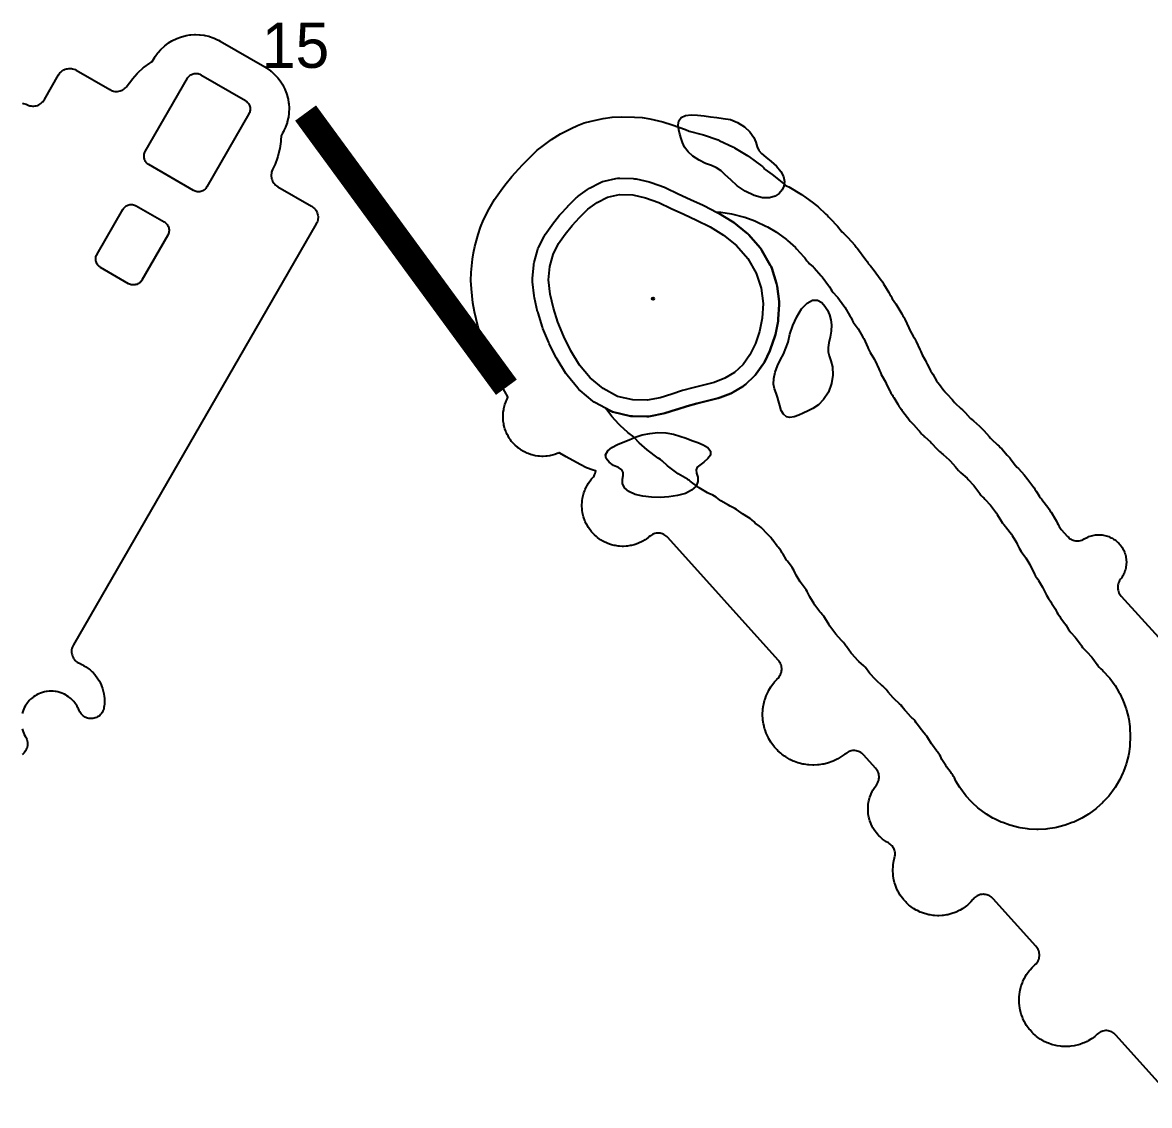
# Model space of a CAD drawing. Extents: x 425531 to 428300, y 1577248 to 1578701.
# Drawn here: x 426173.7 to 426521.9, y 1578067.8 to 1578402.3 of the extents above; entities that cross this region are included whole.
import ezdxf

# ---------------------------------------------------------------- set-up
doc = ezdxf.new("R2010")
doc.units = 21
for name, color, linetype, true_color in [('L-GOLF-ANNO', 7, 'Continuous', 0xffd23c), ('L-GOLF-BNKR', 7, 'Continuous', 0xe9dcb5), ('L-GOLF-CART', 7, 'Continuous', 0xcfcac0), ('L-GOLF-COLLAR', 7, 'Continuous', 0x5f9a33), ('L-GOLF-FWY', 7, 'Continuous', 0x6a9e35), ('L-GOLF-GRN', 7, 'Continuous', 0x74b23e), ('L-GOLF-PIN', 7, 'Continuous', 0xe0262b), ('L-GOLF-ROUGH', 7, 'Continuous', 0x4f7d2c), ('L-GOLF-TEE', 7, 'Continuous', 0x6fa63a)]:
    doc.layers.add(name, color=color, linetype=linetype, true_color=true_color)

msp = doc.modelspace()

# ---------------------------------------------------------------- linework, layer by layer
at = {"layer": 'L-GOLF-BNKR'}
for points, elevation in [([(426376.3, 1578370.6), (426376.5, 1578371.9), (426377.2, 1578373), (426378.5, 1578373.6), (426380.3, 1578373.8), (426382.2, 1578373.7), (426384.3, 1578373.5), (426386.2, 1578373.2), (426388.2, 1578373), (426390.2, 1578372.7), (426392.4, 1578372.3), (426394.6, 1578371.4), (426396.7, 1578370.1), (426398.4, 1578368.5), (426399.6, 1578366.8), (426400.3, 1578365.3), (426400.7, 1578363.9), (426401.2, 1578362.8), (426402, 1578361.8), (426403.3, 1578360.7), (426405, 1578359.4), (426406.6, 1578357.9), (426408, 1578356.3), (426408.8, 1578354.7), (426409.1, 1578353.2), (426408.9, 1578351.8), (426408.4, 1578350.6), (426407.5, 1578349.5), (426406.2, 1578348.7), (426404.5, 1578348.2), (426402.3, 1578348.2), (426399.7, 1578348.9), (426397, 1578350.2), (426394.5, 1578351.9), (426392.5, 1578353.7), (426390.8, 1578355.3), (426389.5, 1578356.5), (426388.1, 1578357.4), (426386.6, 1578358.1), (426384.7, 1578358.8), (426382.7, 1578359.8), (426380.8, 1578361), (426379.3, 1578362.4), (426378.2, 1578363.8), (426377.6, 1578365.2), (426377.2, 1578366.5), (426376.8, 1578367.8), (426376.5, 1578369.2), (426376.3, 1578370.6)], 71.97), ([(426422.4, 1578313.4), (426423, 1578312), (426423.4, 1578310.5), (426423.6, 1578308.9), (426423.5, 1578307), (426423.2, 1578305.1), (426422.8, 1578303.4), (426422.6, 1578301.9), (426422.6, 1578300.6), (426422.9, 1578299.3), (426423.4, 1578297.8), (426423.9, 1578295.9), (426424, 1578293.4), (426423.6, 1578290.8), (426422.7, 1578288.1), (426421.2, 1578285.9), (426419.6, 1578284.2), (426417.9, 1578283.1), (426416.4, 1578282.3), (426414.9, 1578281.6), (426413.5, 1578281), (426412.1, 1578280.5), (426410.8, 1578280.3), (426409.7, 1578280.5), (426408.8, 1578281.3), (426408.1, 1578282.5), (426407.7, 1578284), (426407.3, 1578285.4), (426406.9, 1578286.6), (426406.5, 1578287.8), (426406, 1578289.1), (426405.7, 1578290.6), (426405.8, 1578292.3), (426406.2, 1578294.3), (426407, 1578296.3), (426407.9, 1578298.2), (426408.8, 1578299.9), (426409.5, 1578301.7), (426410.2, 1578303.6), (426410.8, 1578306), (426411.7, 1578308.7), (426412.9, 1578311.4), (426414.4, 1578313.9), (426416.1, 1578315.6), (426417.8, 1578316.5), (426419.3, 1578316.5), (426420.6, 1578315.8), (426421.6, 1578314.7), (426422.4, 1578313.4)], 71.28), ([(426384.2, 1578266.5), (426383, 1578265.6), (426382.1, 1578264.9), (426381.8, 1578264.1), (426381.9, 1578263.1), (426382.3, 1578261.9), (426382.3, 1578260.5), (426381.8, 1578259.1), (426380.4, 1578257.8), (426378.5, 1578256.8), (426376, 1578256.2), (426373.4, 1578255.8), (426370.7, 1578255.6), (426368, 1578255.7), (426365.3, 1578256), (426363, 1578256.5), (426361, 1578257.4), (426359.7, 1578258.6), (426359.1, 1578259.9), (426359, 1578261.2), (426359.3, 1578262.4), (426359.3, 1578263.3), (426358.8, 1578264.1), (426357.8, 1578264.8), (426356.3, 1578265.5), (426354.9, 1578266.5), (426354, 1578267.6), (426353.8, 1578268.8), (426354.5, 1578270), (426355.8, 1578271), (426357.5, 1578271.9), (426359.3, 1578272.7), (426361.1, 1578273.4), (426363, 1578274.2), (426365.1, 1578274.9), (426367.5, 1578275.4), (426370, 1578275.7), (426372.4, 1578275.6), (426374.8, 1578275.1), (426376.8, 1578274.5), (426378.7, 1578273.9), (426380.5, 1578273.2), (426382.3, 1578272.6), (426384, 1578271.8), (426385.4, 1578271), (426386.2, 1578269.9), (426386.2, 1578268.7), (426385.4, 1578267.6), (426384.2, 1578266.5)], 69.49)]:
    msp.add_lwpolyline(points, close=True, dxfattribs=dict(at, elevation=elevation))
at = {"layer": 'L-GOLF-CART', "const_width": 8}
msp.add_lwpolyline([(426323.17, 1578289.63), (426320.47, 1578293.31), (426317.78, 1578296.99), (426315.08, 1578300.68), (426312.38, 1578304.36), (426309.68, 1578308.04), (426306.98, 1578311.73), (426304.29, 1578315.41), (426301.59, 1578319.1), (426298.89, 1578322.78), (426296.19, 1578326.46), (426293.49, 1578330.15), (426290.8, 1578333.83), (426288.1, 1578337.51), (426285.4, 1578341.2), (426282.7, 1578344.88), (426280, 1578348.57), (426277.31, 1578352.25), (426274.61, 1578355.93), (426271.91, 1578359.62), (426269.21, 1578363.3), (426266.51, 1578366.98), (426263.81, 1578370.67), (426261.12, 1578374.35)], dxfattribs=at)
at = {"layer": 'L-GOLF-COLLAR', "elevation": 74.98}
msp.add_lwpolyline([(426342.12, 1578345.49), (426342.26, 1578345.64), (426344.76, 1578348.14), (426345.06, 1578348.4), (426345.37, 1578348.65), (426348.27, 1578350.75), (426348.85, 1578351.12), (426352.05, 1578352.82), (426352.47, 1578353.01), (426352.9, 1578353.17), (426353.34, 1578353.29), (426357.04, 1578354.09), (426357.63, 1578354.18), (426358.22, 1578354.2), (426362.32, 1578354.1), (426362.81, 1578354.06), (426363.3, 1578353.98), (426367.3, 1578353.08), (426367.92, 1578352.9), (426372.02, 1578351.4), (426372.44, 1578351.22), (426376.22, 1578349.43), (426380.1, 1578347.64), (426384, 1578345.84), (426384.14, 1578345.77), (426388.34, 1578343.67), (426388.73, 1578343.45), (426392.93, 1578340.85), (426393.42, 1578340.5), (426397.42, 1578337.3), (426397.76, 1578337.01), (426398.06, 1578336.69), (426401.56, 1578332.69), (426401.87, 1578332.31), (426402.13, 1578331.9), (426404.73, 1578327.4), (426404.97, 1578326.92), (426405.16, 1578326.42), (426406.66, 1578321.72), (426406.78, 1578321.28), (426406.86, 1578320.83), (426407.46, 1578316.13), (426407.5, 1578315.65), (426407.49, 1578315.17), (426407.19, 1578310.67), (426407.11, 1578310.04), (426406.31, 1578305.94), (426406.13, 1578305.28), (426404.83, 1578301.48), (426404.6, 1578300.92), (426402.9, 1578297.42), (426402.69, 1578297.03), (426402.45, 1578296.67), (426400.35, 1578293.77), (426400.07, 1578293.42), (426399.77, 1578293.1), (426397.17, 1578290.6), (426396.74, 1578290.23), (426396.27, 1578289.91), (426393.27, 1578288.11), (426392.91, 1578287.91), (426392.53, 1578287.75), (426389.23, 1578286.45), (426388.58, 1578286.24), (426385.28, 1578285.44), (426382.07, 1578284.66), (426379.07, 1578283.82), (426375.88, 1578282.76), (426375.76, 1578282.72), (426372.16, 1578281.62), (426371.68, 1578281.5), (426367.68, 1578280.7), (426367.14, 1578280.62), (426366.59, 1578280.6), (426362.09, 1578280.7), (426361.57, 1578280.74), (426361.06, 1578280.83), (426356.36, 1578281.93), (426355.93, 1578282.05), (426355.51, 1578282.21), (426355.11, 1578282.41), (426350.71, 1578284.81), (426350.3, 1578285.06), (426349.92, 1578285.34), (426345.92, 1578288.64), (426345.56, 1578288.96), (426345.24, 1578289.32), (426341.94, 1578293.32), (426341.54, 1578293.88), (426338.84, 1578298.28), (426338.63, 1578298.66), (426336.43, 1578303.06), (426336.27, 1578303.41), (426334.47, 1578307.81), (426334.34, 1578308.18), (426332.94, 1578312.58), (426332.83, 1578312.97), (426331.83, 1578317.27), (426331.73, 1578317.84), (426331.23, 1578322.24), (426331.2, 1578322.76), (426331.22, 1578323.29), (426331.62, 1578327.39), (426331.68, 1578327.8), (426331.77, 1578328.2), (426332.77, 1578331.9), (426332.93, 1578332.38), (426333.13, 1578332.84), (426334.83, 1578336.24), (426335.18, 1578336.84), (426337.18, 1578339.74), (426337.42, 1578340.06), (426339.62, 1578342.76), (426339.82, 1578342.99), (426342.12, 1578345.49)], close=True, dxfattribs=at)
at = {"layer": 'L-GOLF-FWY', "elevation": 74.11}
msp.add_lwpolyline([(426376.27, 1578262.92), (426375.86, 1578263.19), (426373.33, 1578265.07), (426372.95, 1578265.39), (426371.27, 1578266.91), (426370.79, 1578267.3), (426370.29, 1578267.64), (426370.07, 1578267.76), (426369.67, 1578268.04), (426367.05, 1578269.98), (426366.67, 1578270.29), (426364.25, 1578272.48), (426363.91, 1578272.82), (426363.11, 1578273.7), (426362.68, 1578274.13), (426362.21, 1578274.52), (426361.12, 1578275.33), (426360.74, 1578275.64), (426358.3, 1578277.85), (426357.95, 1578278.2), (426355.74, 1578280.64), (426355.43, 1578281.02), (426353.91, 1578283.06), (426355.11, 1578282.41), (426355.51, 1578282.21), (426355.93, 1578282.05), (426356.36, 1578281.93), (426361.06, 1578280.83), (426361.57, 1578280.74), (426362.09, 1578280.7), (426366.59, 1578280.6), (426367.14, 1578280.62), (426367.68, 1578280.7), (426371.68, 1578281.5), (426372.16, 1578281.62), (426375.76, 1578282.72), (426375.88, 1578282.76), (426379.07, 1578283.82), (426382.07, 1578284.66), (426385.28, 1578285.44), (426388.58, 1578286.24), (426389.23, 1578286.45), (426392.53, 1578287.75), (426392.91, 1578287.91), (426393.27, 1578288.11), (426396.27, 1578289.91), (426396.74, 1578290.23), (426397.17, 1578290.6), (426399.77, 1578293.1), (426400.07, 1578293.42), (426400.35, 1578293.77), (426402.45, 1578296.67), (426402.69, 1578297.03), (426402.9, 1578297.42), (426404.6, 1578300.92), (426404.83, 1578301.48), (426406.13, 1578305.28), (426406.31, 1578305.94), (426407.11, 1578310.04), (426407.19, 1578310.67), (426407.49, 1578315.17), (426407.5, 1578315.65), (426407.46, 1578316.13), (426406.86, 1578320.83), (426406.78, 1578321.28), (426406.66, 1578321.72), (426405.16, 1578326.42), (426404.97, 1578326.92), (426404.73, 1578327.4), (426402.13, 1578331.9), (426401.87, 1578332.31), (426401.56, 1578332.69), (426398.06, 1578336.69), (426397.76, 1578337.01), (426397.42, 1578337.3), (426393.42, 1578340.5), (426392.93, 1578340.85), (426388.73, 1578343.45), (426388.34, 1578343.67), (426388.16, 1578343.76), (426388.94, 1578343.72), (426389.43, 1578343.68), (426392.69, 1578343.19), (426393.17, 1578343.1), (426396.37, 1578342.29), (426396.84, 1578342.15), (426399.94, 1578341.04), (426400.4, 1578340.85), (426403.38, 1578339.44), (426403.81, 1578339.21), (426406.64, 1578337.52), (426407.04, 1578337.25), (426409.69, 1578335.28), (426410.07, 1578334.97), (426412.51, 1578332.76), (426412.86, 1578332.41), (426415.07, 1578329.97), (426415.38, 1578329.59), (426416.04, 1578328.7), (426416.43, 1578328.23), (426416.86, 1578327.8), (426417.92, 1578326.84), (426418.27, 1578326.49), (426420.46, 1578324.08), (426420.77, 1578323.7), (426422.71, 1578321.08), (426422.98, 1578320.67), (426423.45, 1578319.89), (426423.79, 1578319.38), (426424.18, 1578318.91), (426425.27, 1578317.71), (426425.58, 1578317.33), (426427.46, 1578314.79), (426427.73, 1578314.38), (426429.35, 1578311.68), (426429.59, 1578311.25), (426430.02, 1578310.33), (426430.31, 1578309.79), (426430.65, 1578309.28), (426431.56, 1578308.05), (426431.83, 1578307.65), (426433.36, 1578305.09), (426433.6, 1578304.65), (426434.87, 1578301.95), (426435, 1578301.64), (426435, 1578301.64), (426435.29, 1578300.96), (426435.57, 1578300.42), (426436.9, 1578298.21), (426437.13, 1578297.78), (426438.31, 1578295.28), (426438.5, 1578294.82), (426438.73, 1578294.18), (426438.96, 1578293.62), (426439.25, 1578293.08), (426440.34, 1578291.26), (426440.57, 1578290.83), (426441.7, 1578288.44), (426441.75, 1578288.36), (426442.02, 1578287.79), (426442.44, 1578287.15), (426442.62, 1578286.91), (426442.89, 1578286.5), (426444.12, 1578284.46), (426444.24, 1578284.25), (426444.33, 1578284.06), (426444.35, 1578284.03), (426444.57, 1578283.63), (426444.84, 1578283.23), (426445.23, 1578282.75), (426445.4, 1578282.56), (426445.72, 1578282.18), (426447.08, 1578280.34), (426447.22, 1578280.14), (426447.63, 1578279.53), (426447.94, 1578279.15), (426448.37, 1578278.71), (426448.66, 1578278.46), (426449, 1578278.11), (426450.54, 1578276.42), (426450.85, 1578276.04), (426451.1, 1578275.7), (426451.49, 1578275.22), (426451.84, 1578274.88), (426452.12, 1578274.65), (426452.21, 1578274.56), (426452.4, 1578274.4), (426452.49, 1578274.33), (426454.23, 1578272.75), (426454.57, 1578272.4), (426456.15, 1578270.66), (426456.31, 1578270.48), (426456.35, 1578270.43), (426456.69, 1578270.05), (426456.99, 1578269.77), (426457.39, 1578269.44), (426457.76, 1578269.16), (426458.14, 1578268.85), (426459.95, 1578267.21), (426460.3, 1578266.86), (426461.94, 1578265.05), (426462.25, 1578264.67), (426462.37, 1578264.52), (426462.86, 1578263.94), (426463.42, 1578263.42), (426463.46, 1578263.38), (426463.65, 1578263.22), (426465.52, 1578261.52), (426465.87, 1578261.17), (426467.57, 1578259.3), (426467.88, 1578258.92), (426469.47, 1578256.78), (426469.5, 1578256.75), (426469.9, 1578256.21), (426470.44, 1578255.67), (426470.69, 1578255.43), (426471.04, 1578255.09), (426472.76, 1578253.19), (426473.07, 1578252.81), (426474.6, 1578250.75), (426474.87, 1578250.34), (426476.15, 1578248.21), (426476.49, 1578247.7), (426476.88, 1578247.23), (426477.41, 1578246.63), (426477.73, 1578246.25), (426479.24, 1578244.22), (426479.51, 1578243.81), (426480.81, 1578241.64), (426481.04, 1578241.2), (426481.65, 1578239.93), (426481.94, 1578239.38), (426482.28, 1578238.87), (426483.4, 1578237.36), (426483.67, 1578236.95), (426484.94, 1578234.84), (426485.17, 1578234.41), (426486.32, 1578231.97), (426486.32, 1578231.97), (426486.34, 1578231.93), (426486.47, 1578231.65), (426486.67, 1578231.29), (426486.96, 1578230.87), (426487.35, 1578230.35), (426487.62, 1578229.94), (426488.83, 1578227.92), (426489.07, 1578227.48), (426490.05, 1578225.4), (426490.34, 1578224.86), (426490.68, 1578224.35), (426491.39, 1578223.39), (426491.66, 1578222.98), (426492.83, 1578221.04), (426493.06, 1578220.61), (426493.28, 1578220.15), (426493.57, 1578219.61), (426493.84, 1578219.2), (426494.14, 1578218.83), (426494.15, 1578218.83), (426494.3, 1578218.64), (426494.45, 1578218.45), (426495.77, 1578216.66), (426496.05, 1578216.25), (426496.9, 1578214.83), (426497.24, 1578214.32), (426497.63, 1578213.85), (426498.95, 1578212.39), (426499.26, 1578212.01), (426500.59, 1578210.22), (426500.86, 1578209.81), (426500.88, 1578209.79), (426501.22, 1578209.28), (426501.53, 1578208.9), (426501.96, 1578208.47), (426502.21, 1578208.24), (426502.55, 1578207.9), (426504.08, 1578206.21), (426504.39, 1578205.84), (426505.74, 1578204.01), (426505.87, 1578203.83), (426506.34, 1578203.21), (426506.88, 1578202.66), (426507.4, 1578202.19), (426507.74, 1578201.84), (426509.3, 1578200.12), (426509.62, 1578199.74), (426511, 1578197.87), (426511.27, 1578197.47), (426512.47, 1578195.47), (426512.7, 1578195.04), (426513.69, 1578192.94), (426513.88, 1578192.48), (426514.67, 1578190.29), (426514.81, 1578189.83), (426515.37, 1578187.57), (426515.47, 1578187.09), (426515.81, 1578184.79), (426515.86, 1578184.3), (426515.97, 1578181.98), (426515.97, 1578181.49), (426515.86, 1578179.16), (426515.81, 1578178.68), (426515.47, 1578176.38), (426515.37, 1578175.89), (426514.81, 1578173.64), (426514.67, 1578173.17), (426513.88, 1578170.98), (426513.69, 1578170.53), (426512.7, 1578168.43), (426512.47, 1578167.99), (426511.27, 1578166), (426511, 1578165.59), (426509.62, 1578163.72), (426509.3, 1578163.34), (426507.74, 1578161.62), (426507.4, 1578161.27), (426505.67, 1578159.71), (426505.29, 1578159.4), (426503.43, 1578158.02), (426503.02, 1578157.74), (426501.02, 1578156.55), (426500.59, 1578156.32), (426498.49, 1578155.32), (426498.04, 1578155.13), (426495.85, 1578154.35), (426495.38, 1578154.21), (426493.12, 1578153.64), (426492.64, 1578153.55), (426490.34, 1578153.21), (426489.85, 1578153.16), (426487.53, 1578153.04), (426487.04, 1578153.04), (426484.72, 1578153.16), (426484.23, 1578153.21), (426481.93, 1578153.55), (426481.45, 1578153.64), (426479.19, 1578154.21), (426478.72, 1578154.35), (426476.53, 1578155.13), (426476.08, 1578155.32), (426473.98, 1578156.32), (426473.54, 1578156.55), (426471.55, 1578157.74), (426471.14, 1578158.02), (426469.27, 1578159.4), (426468.89, 1578159.71), (426467.17, 1578161.27), (426466.83, 1578161.62), (426465.26, 1578163.34), (426464.95, 1578163.72), (426463.57, 1578165.59), (426463.29, 1578166), (426462.1, 1578167.99), (426461.87, 1578168.43), (426461.61, 1578168.98), (426461.37, 1578169.43), (426461.14, 1578169.78), (426460.83, 1578170.2), (426460.73, 1578170.32), (426460.57, 1578170.53), (426459.22, 1578172.34), (426458.95, 1578172.75), (426457.78, 1578174.69), (426457.55, 1578175.13), (426457.39, 1578175.48), (426457.1, 1578176.02), (426456.83, 1578176.42), (426456.36, 1578176.99), (426456.36, 1578176.99), (426456.14, 1578177.26), (426454.82, 1578179.05), (426454.54, 1578179.46), (426453.42, 1578181.33), (426453.08, 1578181.84), (426452.69, 1578182.31), (426451.72, 1578183.38), (426451.41, 1578183.76), (426450.09, 1578185.55), (426449.81, 1578185.95), (426449.81, 1578185.96), (426449.47, 1578186.47), (426449.16, 1578186.85), (426448.72, 1578187.29), (426448.46, 1578187.53), (426448.11, 1578187.87), (426446.59, 1578189.55), (426446.28, 1578189.93), (426445.52, 1578190.95), (426445.13, 1578191.43), (426444.7, 1578191.86), (426443.05, 1578193.36), (426442.7, 1578193.7), (426441.12, 1578195.45), (426440.81, 1578195.83), (426440.51, 1578196.23), (426440.19, 1578196.62), (426439.91, 1578196.92), (426439.53, 1578197.26), (426439.53, 1578197.26), (426439.34, 1578197.42), (426437.52, 1578199.07), (426437.17, 1578199.42), (426435.52, 1578201.24), (426435.21, 1578201.62), (426434.44, 1578202.65), (426434.05, 1578203.13), (426433.62, 1578203.56), (426432.12, 1578204.92), (426431.77, 1578205.27), (426430.07, 1578207.15), (426429.76, 1578207.52), (426428.25, 1578209.56), (426428.11, 1578209.77), (426427.69, 1578210.4), (426427.38, 1578210.77), (426427.05, 1578211.1), (426427.03, 1578211.12), (426426.86, 1578211.29), (426426.71, 1578211.45), (426424.99, 1578213.35), (426424.68, 1578213.73), (426423.15, 1578215.79), (426422.88, 1578216.2), (426421.56, 1578218.4), (426421.22, 1578218.9), (426420.83, 1578219.38), (426420.35, 1578219.91), (426420.03, 1578220.29), (426418.53, 1578222.32), (426418.26, 1578222.73), (426416.96, 1578224.9), (426416.73, 1578225.33), (426416.43, 1578225.96), (426416.14, 1578226.5), (426415.8, 1578227.01), (426414.26, 1578229.08), (426413.99, 1578229.49), (426412.73, 1578231.59), (426412.5, 1578232.02), (426412.07, 1578232.93), (426411.78, 1578233.47), (426411.44, 1578233.98), (426410.05, 1578235.86), (426409.77, 1578236.27), (426408.57, 1578238.28), (426408.44, 1578238.5), (426408.43, 1578238.52), (426408.03, 1578239.17), (426407.55, 1578239.77), (426407.17, 1578240.19), (426406.86, 1578240.57), (426405.5, 1578242.4), (426405.36, 1578242.6), (426405.35, 1578242.62), (426404.89, 1578243.22), (426404.35, 1578243.77), (426403.85, 1578244.23), (426403.5, 1578244.58), (426402.31, 1578245.89), (426401.87, 1578246.33), (426401.4, 1578246.72), (426400.08, 1578247.7), (426399.7, 1578248.01), (426398.97, 1578248.66), (426398.5, 1578249.05), (426397.99, 1578249.39), (426396.1, 1578250.52), (426395.7, 1578250.8), (426394.24, 1578251.88), (426393.73, 1578252.22), (426393.19, 1578252.51), (426392.28, 1578252.93), (426391.85, 1578253.17), (426389.48, 1578254.59), (426389.07, 1578254.86), (426388.02, 1578255.64), (426387.51, 1578255.98), (426386.97, 1578256.27), (426385.78, 1578256.83), (426385.34, 1578257.06), (426382.78, 1578258.6), (426382.37, 1578258.87), (426379.96, 1578260.66), (426379.77, 1578260.79), (426379.56, 1578260.95), (426379.18, 1578261.17), (426379.14, 1578261.2), (426376.27, 1578262.92)], close=True, dxfattribs=at)
at = {"layer": 'L-GOLF-GRN', "elevation": 74.98}
msp.add_lwpolyline([(426345.8, 1578342.1), (426348.3, 1578344.6), (426351.2, 1578346.7), (426354.4, 1578348.4), (426358.1, 1578349.2), (426362.2, 1578349.1), (426366.2, 1578348.2), (426370.3, 1578346.7), (426374.1, 1578344.9), (426378, 1578343.1), (426381.9, 1578341.3), (426386.1, 1578339.2), (426390.3, 1578336.6), (426394.3, 1578333.4), (426397.8, 1578329.4), (426400.4, 1578324.9), (426401.9, 1578320.2), (426402.5, 1578315.5), (426402.2, 1578311), (426401.4, 1578306.9), (426400.1, 1578303.1), (426398.4, 1578299.6), (426396.3, 1578296.7), (426393.7, 1578294.2), (426390.7, 1578292.4), (426387.4, 1578291.1), (426384.1, 1578290.3), (426380.8, 1578289.5), (426377.6, 1578288.6), (426374.3, 1578287.5), (426370.7, 1578286.4), (426366.7, 1578285.6), (426362.2, 1578285.7), (426357.5, 1578286.8), (426353.1, 1578289.2), (426349.1, 1578292.5), (426345.8, 1578296.5), (426343.1, 1578300.9), (426340.9, 1578305.3), (426339.1, 1578309.7), (426337.7, 1578314.1), (426336.7, 1578318.4), (426336.2, 1578322.8), (426336.6, 1578326.9), (426337.6, 1578330.6), (426339.3, 1578334), (426341.3, 1578336.9), (426343.5, 1578339.6), (426345.8, 1578342.1)], close=True, dxfattribs=at)
at = {"layer": 'L-GOLF-PIN'}
msp.add_circle((426368.5, 1578317, 74.98), 0.35, dxfattribs=at)
at = {"layer": 'L-GOLF-ROUGH'}
for points, elevation in [([(426173.59, 1578377.44), (426173.96, 1578377.32), (426174.74, 1578377.05), (426175, 1578376.94), (426175, 1578376.94), (426175.55, 1578376.71), (426175.93, 1578376.6), (426176.32, 1578376.52), (426176.71, 1578376.48), (426177.11, 1578376.48), (426177.51, 1578376.53), (426177.89, 1578376.61), (426178.27, 1578376.72), (426178.64, 1578376.88), (426178.98, 1578377.07), (426179.31, 1578377.29), (426179.61, 1578377.55), (426179.89, 1578377.83), (426180.14, 1578378.14), (426180.41, 1578378.56), (426184.76, 1578386.1), (426184.98, 1578386.43), (426185.22, 1578386.74), (426185.49, 1578387.02), (426185.79, 1578387.28), (426186.11, 1578387.5), (426186.46, 1578387.69), (426186.82, 1578387.85), (426187.19, 1578387.97), (426187.58, 1578388.05), (426187.97, 1578388.1), (426188.36, 1578388.1), (426188.75, 1578388.07), (426189.14, 1578388), (426189.51, 1578387.89), (426189.88, 1578387.75), (426190.23, 1578387.57), (426200.6, 1578381.58), (426201.04, 1578381.35), (426201.42, 1578381.21), (426201.8, 1578381.1), (426202.2, 1578381.03), (426202.6, 1578381), (426203, 1578381.01), (426203.39, 1578381.06), (426203.78, 1578381.16), (426204.16, 1578381.28), (426204.53, 1578381.45), (426204.87, 1578381.65), (426205.2, 1578381.89), (426205.5, 1578382.16), (426205.77, 1578382.45), (426205.98, 1578382.75), (426207.39, 1578384.64), (426207.64, 1578384.94), (426209.09, 1578386.54), (426209.36, 1578386.82), (426210.96, 1578388.26), (426211.27, 1578388.51), (426213, 1578389.8), (426213.33, 1578390.02), (426213.73, 1578390.26), (426214.2, 1578391.08), (426214.51, 1578391.58), (426214.67, 1578391.83), (426215.35, 1578392.79), (426215.53, 1578393.02), (426216.31, 1578393.91), (426216.52, 1578394.12), (426217.38, 1578394.93), (426217.6, 1578395.12), (426218.54, 1578395.84), (426218.78, 1578396.01), (426219.78, 1578396.63), (426220.04, 1578396.77), (426221.1, 1578397.3), (426221.37, 1578397.41), (426222.47, 1578397.83), (426222.75, 1578397.92), (426223.89, 1578398.22), (426224.18, 1578398.29), (426225.34, 1578398.48), (426225.63, 1578398.51), (426226.81, 1578398.59), (426227.11, 1578398.59), (426228.29, 1578398.55), (426228.58, 1578398.53), (426229.75, 1578398.38), (426230.04, 1578398.32), (426231.19, 1578398.05), (426231.47, 1578397.97), (426232.59, 1578397.59), (426232.86, 1578397.48), (426233.94, 1578397), (426234.2, 1578396.86), (426234.72, 1578396.58), (426248.52, 1578388.58), (426249.02, 1578388.28), (426249.27, 1578388.12), (426250.23, 1578387.43), (426250.46, 1578387.25), (426251.34, 1578386.47), (426251.55, 1578386.27), (426252.35, 1578385.41), (426252.54, 1578385.19), (426253.26, 1578384.25), (426253.43, 1578384.01), (426254.05, 1578383.01), (426254.19, 1578382.76), (426254.71, 1578381.7), (426254.83, 1578381.43), (426255.24, 1578380.33), (426255.33, 1578380.05), (426255.63, 1578378.91), (426255.7, 1578378.63), (426255.89, 1578377.47), (426255.92, 1578377.18), (426256, 1578376), (426256, 1578375.71), (426255.97, 1578374.53), (426255.94, 1578374.24), (426255.79, 1578373.07), (426255.74, 1578372.79), (426255.47, 1578371.64), (426255.39, 1578371.36), (426255.01, 1578370.24), (426254.91, 1578369.97), (426254.42, 1578368.9), (426254.29, 1578368.64), (426254.01, 1578368.12), (426253.55, 1578367.32), (426253.48, 1578365.95), (426253.44, 1578365.56), (426253.13, 1578363.42), (426253.05, 1578363.04), (426252.53, 1578360.94), (426252.41, 1578360.57), (426251.68, 1578358.54), (426251.53, 1578358.17), (426250.92, 1578356.88), (426250.73, 1578356.42), (426250.62, 1578356.04), (426250.54, 1578355.65), (426250.51, 1578355.26), (426250.51, 1578354.86), (426250.55, 1578354.47), (426250.63, 1578354.08), (426250.75, 1578353.7), (426250.9, 1578353.34), (426251.09, 1578352.99), (426251.32, 1578352.66), (426251.57, 1578352.36), (426251.86, 1578352.08), (426252.17, 1578351.84), (426252.58, 1578351.57), (426262.97, 1578345.57), (426263.3, 1578345.35), (426263.61, 1578345.11), (426263.89, 1578344.84), (426264.15, 1578344.54), (426264.37, 1578344.22), (426264.56, 1578343.87), (426264.72, 1578343.51), (426264.84, 1578343.14), (426264.92, 1578342.75), (426264.96, 1578342.36), (426264.97, 1578341.97), (426264.94, 1578341.58), (426264.87, 1578341.2), (426264.76, 1578340.82), (426264.62, 1578340.45), (426264.44, 1578340.1), (426189.38, 1578210.11), (426189.16, 1578209.67), (426189.01, 1578209.29), (426188.9, 1578208.91), (426188.83, 1578208.52), (426188.8, 1578208.12), (426188.81, 1578207.72), (426188.87, 1578207.32), (426188.96, 1578206.93), (426189.08, 1578206.55), (426189.25, 1578206.19), (426189.45, 1578205.84), (426189.69, 1578205.52), (426189.95, 1578205.22), (426190.25, 1578204.95), (426190.57, 1578204.71), (426190.91, 1578204.51), (426191.21, 1578204.36), (426191.22, 1578204.36), (426192.16, 1578203.91), (426192.49, 1578203.73), (426193.22, 1578203.3), (426193.54, 1578203.08), (426194.22, 1578202.57), (426194.52, 1578202.33), (426195.15, 1578201.76), (426195.43, 1578201.48), (426196, 1578200.85), (426196.25, 1578200.55), (426196.75, 1578199.87), (426196.97, 1578199.54), (426197.4, 1578198.82), (426197.59, 1578198.47), (426197.95, 1578197.71), (426198.1, 1578197.35), (426198.38, 1578196.55), (426198.5, 1578196.17), (426198.7, 1578195.35), (426198.78, 1578194.97), (426198.9, 1578194.13), (426198.94, 1578193.74), (426198.98, 1578192.9), (426198.98, 1578192.5), (426198.94, 1578191.66), (426198.9, 1578191.27), (426198.82, 1578190.68), (426198.74, 1578190.28), (426198.62, 1578189.9), (426198.47, 1578189.53), (426198.27, 1578189.18), (426198.05, 1578188.85), (426197.79, 1578188.54), (426197.51, 1578188.26), (426197.19, 1578188.01), (426196.86, 1578187.8), (426196.5, 1578187.62), (426196.13, 1578187.47), (426195.74, 1578187.36), (426195.35, 1578187.29), (426194.95, 1578187.26), (426194.55, 1578187.27), (426194.15, 1578187.33), (426193.76, 1578187.42), (426193.38, 1578187.54), (426193.02, 1578187.71), (426192.67, 1578187.91), (426192.35, 1578188.15), (426192.05, 1578188.41), (426191.78, 1578188.71), (426191.54, 1578189.03), (426191.34, 1578189.37), (426191.16, 1578189.73), (426190.93, 1578190.29), (426190.79, 1578190.59), (426190.52, 1578191.1), (426190.35, 1578191.38), (426190.02, 1578191.87), (426189.83, 1578192.13), (426189.46, 1578192.58), (426189.24, 1578192.82), (426188.83, 1578193.24), (426188.59, 1578193.45), (426188.13, 1578193.83), (426187.88, 1578194.02), (426187.39, 1578194.34), (426187.11, 1578194.51), (426186.59, 1578194.79), (426186.3, 1578194.92), (426185.76, 1578195.15), (426185.46, 1578195.26), (426184.89, 1578195.43), (426184.58, 1578195.51), (426184, 1578195.62), (426183.69, 1578195.67), (426183.1, 1578195.73), (426182.78, 1578195.74), (426182.19, 1578195.74), (426181.87, 1578195.73), (426181.28, 1578195.67), (426180.97, 1578195.62), (426180.39, 1578195.51), (426180.08, 1578195.43), (426179.51, 1578195.26), (426179.21, 1578195.15), (426178.67, 1578194.92), (426178.38, 1578194.79), (426177.86, 1578194.51), (426177.58, 1578194.34), (426177.09, 1578194.02), (426176.83, 1578193.83), (426176.38, 1578193.45), (426176.14, 1578193.24), (426175.73, 1578192.82), (426175.51, 1578192.58), (426175.14, 1578192.13), (426174.94, 1578191.87), (426174.62, 1578191.38), (426174.45, 1578191.1), (426174.18, 1578190.59), (426174.04, 1578190.29), (426173.81, 1578189.75), (426173.7, 1578189.45), (426173.53, 1578188.89)], 68.41), ([(426531.11, 1578067.77), (426511.54, 1578089.49), (426511.19, 1578089.84), (426510.89, 1578090.09), (426510.56, 1578090.31), (426510.22, 1578090.5), (426509.85, 1578090.65), (426509.48, 1578090.76), (426509.09, 1578090.84), (426508.7, 1578090.88), (426508.31, 1578090.88), (426507.92, 1578090.84), (426507.53, 1578090.76), (426507.16, 1578090.65), (426506.79, 1578090.5), (426506.45, 1578090.31), (426506.12, 1578090.1), (426505.74, 1578089.79), (426505.27, 1578089.36), (426504.97, 1578089.11), (426504.15, 1578088.5), (426503.82, 1578088.28), (426502.95, 1578087.76), (426502.6, 1578087.57), (426501.68, 1578087.14), (426501.32, 1578086.99), (426500.35, 1578086.64), (426499.98, 1578086.53), (426498.99, 1578086.28), (426498.61, 1578086.21), (426497.6, 1578086.06), (426497.21, 1578086.02), (426496.19, 1578085.97), (426495.79, 1578085.97), (426494.78, 1578086.02), (426494.39, 1578086.06), (426493.38, 1578086.21), (426492.99, 1578086.28), (426492, 1578086.53), (426491.63, 1578086.64), (426490.67, 1578086.99), (426490.3, 1578087.14), (426489.38, 1578087.57), (426489.04, 1578087.76), (426488.16, 1578088.28), (426487.83, 1578088.5), (426487.02, 1578089.11), (426486.71, 1578089.36), (426485.96, 1578090.04), (426485.68, 1578090.32), (426484.99, 1578091.08), (426484.75, 1578091.38), (426484.14, 1578092.2), (426483.92, 1578092.52), (426483.4, 1578093.4), (426483.21, 1578093.75), (426482.77, 1578094.67), (426482.62, 1578095.03), (426482.28, 1578095.99), (426482.17, 1578096.37), (426481.92, 1578097.35), (426481.84, 1578097.74), (426481.69, 1578098.75), (426481.65, 1578099.14), (426481.6, 1578100.16), (426481.6, 1578100.55), (426481.65, 1578101.57), (426481.69, 1578101.96), (426481.84, 1578102.97), (426481.92, 1578103.35), (426482.17, 1578104.34), (426482.28, 1578104.72), (426482.62, 1578105.68), (426482.77, 1578106.04), (426483.21, 1578106.96), (426483.4, 1578107.31), (426483.92, 1578108.18), (426484.14, 1578108.51), (426484.75, 1578109.33), (426484.99, 1578109.63), (426485.68, 1578110.39), (426485.96, 1578110.67), (426486.51, 1578111.17), (426486.86, 1578111.51), (426487.11, 1578111.82), (426487.32, 1578112.14), (426487.51, 1578112.49), (426487.66, 1578112.85), (426487.77, 1578113.22), (426487.85, 1578113.61), (426487.89, 1578114), (426487.89, 1578114.39), (426487.85, 1578114.78), (426487.78, 1578115.16), (426487.66, 1578115.54), (426487.51, 1578115.9), (426487.33, 1578116.24), (426487.11, 1578116.57), (426486.8, 1578116.95), (426473.6, 1578131.6), (426473.27, 1578131.94), (426472.97, 1578132.18), (426472.66, 1578132.4), (426472.32, 1578132.58), (426471.97, 1578132.74), (426471.61, 1578132.85), (426471.24, 1578132.93), (426470.86, 1578132.98), (426470.48, 1578132.99), (426470.1, 1578132.96), (426469.72, 1578132.9), (426469.35, 1578132.8), (426468.99, 1578132.67), (426468.65, 1578132.5), (426468.32, 1578132.3), (426468.02, 1578132.07), (426467.74, 1578131.81), (426467.37, 1578131.41), (426467.32, 1578131.35), (426466.66, 1578130.63), (426466.39, 1578130.35), (426465.66, 1578129.69), (426465.35, 1578129.44), (426464.56, 1578128.85), (426464.24, 1578128.64), (426463.39, 1578128.13), (426463.05, 1578127.95), (426462.16, 1578127.52), (426461.8, 1578127.37), (426460.87, 1578127.04), (426460.5, 1578126.93), (426459.54, 1578126.69), (426459.16, 1578126.61), (426458.19, 1578126.47), (426457.79, 1578126.43), (426456.81, 1578126.38), (426456.42, 1578126.38), (426455.44, 1578126.43), (426455.05, 1578126.47), (426454.08, 1578126.61), (426453.69, 1578126.69), (426452.74, 1578126.93), (426452.36, 1578127.04), (426451.44, 1578127.37), (426451.07, 1578127.53), (426450.18, 1578127.95), (426449.84, 1578128.13), (426448.99, 1578128.64), (426448.67, 1578128.85), (426447.88, 1578129.44), (426447.58, 1578129.69), (426446.85, 1578130.35), (426446.57, 1578130.63), (426445.91, 1578131.35), (426445.66, 1578131.66), (426445.07, 1578132.45), (426444.86, 1578132.77), (426444.35, 1578133.62), (426444.17, 1578133.96), (426443.75, 1578134.85), (426443.6, 1578135.21), (426443.26, 1578136.14), (426443.15, 1578136.52), (426442.91, 1578137.47), (426442.83, 1578137.85), (426442.69, 1578138.83), (426442.65, 1578139.22), (426442.6, 1578140.2), (426442.6, 1578140.59), (426442.65, 1578141.57), (426442.69, 1578141.96), (426442.83, 1578142.94), (426442.91, 1578143.32), (426443.15, 1578144.28), (426443.25, 1578144.75), (426443.28, 1578145.12), (426443.29, 1578145.5), (426443.26, 1578145.88), (426443.19, 1578146.25), (426443.08, 1578146.61), (426442.95, 1578146.97), (426442.78, 1578147.3), (426442.58, 1578147.62), (426442.35, 1578147.92), (426442.09, 1578148.2), (426441.81, 1578148.45), (426441.5, 1578148.68), (426441.21, 1578148.85), (426441.2, 1578148.86), (426440.37, 1578149.36), (426440.04, 1578149.57), (426439.42, 1578150.04), (426439.12, 1578150.29), (426438.54, 1578150.81), (426438.27, 1578151.08), (426437.74, 1578151.66), (426437.5, 1578151.96), (426437.03, 1578152.58), (426436.82, 1578152.91), (426436.42, 1578153.57), (426436.23, 1578153.92), (426435.9, 1578154.62), (426435.75, 1578154.98), (426435.49, 1578155.71), (426435.38, 1578156.09), (426435.19, 1578156.84), (426435.11, 1578157.23), (426435, 1578157.99), (426434.96, 1578158.38), (426434.92, 1578159.16), (426434.92, 1578159.55), (426434.96, 1578160.32), (426435, 1578160.71), (426435.11, 1578161.48), (426435.19, 1578161.86), (426435.38, 1578162.62), (426435.49, 1578162.99), (426435.75, 1578163.72), (426435.9, 1578164.08), (426436.23, 1578164.78), (426436.42, 1578165.13), (426436.82, 1578165.8), (426437.03, 1578166.12), (426437.5, 1578166.75), (426437.77, 1578167.15), (426437.95, 1578167.5), (426438.1, 1578167.86), (426438.22, 1578168.23), (426438.29, 1578168.62), (426438.33, 1578169.01), (426438.33, 1578169.4), (426438.3, 1578169.79), (426438.22, 1578170.17), (426438.11, 1578170.55), (426437.96, 1578170.91), (426437.77, 1578171.25), (426437.56, 1578171.58), (426437.25, 1578171.96), (426433.59, 1578176.01), (426433.26, 1578176.35), (426432.97, 1578176.6), (426432.65, 1578176.81), (426432.32, 1578176.99), (426431.97, 1578177.15), (426431.61, 1578177.26), (426431.24, 1578177.35), (426430.86, 1578177.39), (426430.48, 1578177.4), (426430.1, 1578177.38), (426429.72, 1578177.31), (426429.36, 1578177.22), (426429, 1578177.09), (426428.66, 1578176.92), (426428.33, 1578176.72), (426427.95, 1578176.44), (426427.79, 1578176.32), (426426.88, 1578175.64), (426426.55, 1578175.42), (426425.57, 1578174.83), (426425.22, 1578174.65), (426424.19, 1578174.16), (426423.82, 1578174.01), (426422.75, 1578173.62), (426422.37, 1578173.51), (426421.26, 1578173.23), (426420.88, 1578173.15), (426419.74, 1578172.99), (426419.35, 1578172.95), (426418.21, 1578172.89), (426417.82, 1578172.89), (426416.68, 1578172.95), (426416.28, 1578172.99), (426415.15, 1578173.15), (426414.77, 1578173.23), (426413.66, 1578173.51), (426413.28, 1578173.62), (426412.21, 1578174.01), (426411.84, 1578174.16), (426410.81, 1578174.65), (426410.46, 1578174.83), (426409.48, 1578175.42), (426409.15, 1578175.64), (426408.24, 1578176.32), (426407.93, 1578176.57), (426407.08, 1578177.34), (426406.81, 1578177.61), (426406.04, 1578178.46), (426405.79, 1578178.77), (426405.11, 1578179.69), (426404.89, 1578180.01), (426404.3, 1578180.99), (426404.12, 1578181.34), (426403.63, 1578182.37), (426403.48, 1578182.74), (426403.09, 1578183.81), (426402.98, 1578184.19), (426402.7, 1578185.3), (426402.62, 1578185.68), (426402.45, 1578186.82), (426402.42, 1578187.21), (426402.36, 1578188.35), (426402.36, 1578188.74), (426402.42, 1578189.88), (426402.45, 1578190.28), (426402.62, 1578191.41), (426402.7, 1578191.79), (426402.98, 1578192.9), (426403.09, 1578193.28), (426403.48, 1578194.36), (426403.63, 1578194.72), (426404.12, 1578195.75), (426404.3, 1578196.1), (426404.89, 1578197.08), (426405.11, 1578197.41), (426405.79, 1578198.33), (426406.04, 1578198.63), (426406.81, 1578199.48), (426406.94, 1578199.62), (426406.95, 1578199.63), (426407.07, 1578199.76), (426407.22, 1578199.91), (426407.47, 1578200.22), (426407.69, 1578200.54), (426407.87, 1578200.89), (426408.02, 1578201.25), (426408.14, 1578201.62), (426408.22, 1578202.01), (426408.25, 1578202.39), (426408.25, 1578202.79), (426408.22, 1578203.18), (426408.14, 1578203.56), (426408.03, 1578203.93), (426407.88, 1578204.3), (426407.7, 1578204.64), (426407.48, 1578204.97), (426407.17, 1578205.35), (426373.1, 1578243.17), (426372.75, 1578243.52), (426372.45, 1578243.77), (426372.12, 1578243.99), (426371.78, 1578244.17), (426371.41, 1578244.32), (426371.04, 1578244.44), (426370.65, 1578244.52), (426370.26, 1578244.56), (426369.87, 1578244.56), (426369.48, 1578244.52), (426369.09, 1578244.44), (426368.72, 1578244.33), (426368.35, 1578244.18), (426368.01, 1578243.99), (426367.68, 1578243.78), (426367.22, 1578243.4), (426367.22, 1578243.4), (426367.02, 1578243.24), (426366.34, 1578242.73), (426366.01, 1578242.51), (426365.29, 1578242.08), (426364.94, 1578241.89), (426364.17, 1578241.53), (426363.81, 1578241.38), (426363.01, 1578241.09), (426362.64, 1578240.98), (426361.81, 1578240.77), (426361.43, 1578240.7), (426360.59, 1578240.57), (426360.2, 1578240.53), (426359.35, 1578240.49), (426358.96, 1578240.49), (426358.11, 1578240.53), (426357.72, 1578240.57), (426356.88, 1578240.7), (426356.5, 1578240.77), (426355.67, 1578240.98), (426355.3, 1578241.09), (426354.5, 1578241.38), (426354.14, 1578241.53), (426353.37, 1578241.89), (426353.02, 1578242.08), (426352.3, 1578242.51), (426351.97, 1578242.73), (426351.29, 1578243.24), (426350.99, 1578243.49), (426350.36, 1578244.06), (426350.08, 1578244.33), (426349.51, 1578244.96), (426349.26, 1578245.27), (426348.76, 1578245.95), (426348.54, 1578246.27), (426348.1, 1578247), (426347.92, 1578247.35), (426347.55, 1578248.11), (426347.4, 1578248.48), (426347.12, 1578249.28), (426347, 1578249.65), (426346.8, 1578250.47), (426346.72, 1578250.86), (426346.6, 1578251.7), (426346.56, 1578252.09), (426346.52, 1578252.94), (426346.52, 1578253.33), (426346.56, 1578254.18), (426346.6, 1578254.57), (426346.72, 1578255.41), (426346.8, 1578255.79), (426347, 1578256.61), (426347.12, 1578256.99), (426347.4, 1578257.79), (426347.55, 1578258.15), (426347.92, 1578258.92), (426348.1, 1578259.26), (426348.54, 1578259.99), (426348.76, 1578260.32), (426349.26, 1578261), (426349.51, 1578261.3), (426349.72, 1578261.53), (426350.04, 1578261.92), (426350.26, 1578262.26), (426350.44, 1578262.61), (426350.6, 1578262.98), (426350.71, 1578263.37), (426350.78, 1578263.77), (426350.78, 1578263.78), (426349.96, 1578264.02), (426347.94, 1578264.78), (426346.01, 1578265.73), (426341.61, 1578268.13), (426339.66, 1578269.32), (426339.5, 1578269.43), (426339.22, 1578269.3), (426338.86, 1578269.15), (426338.1, 1578268.88), (426337.72, 1578268.76), (426336.94, 1578268.57), (426336.55, 1578268.49), (426335.75, 1578268.37), (426335.36, 1578268.33), (426334.56, 1578268.29), (426334.16, 1578268.29), (426333.36, 1578268.33), (426332.97, 1578268.37), (426332.17, 1578268.49), (426331.78, 1578268.57), (426331, 1578268.76), (426330.62, 1578268.88), (426329.86, 1578269.15), (426329.5, 1578269.3), (426328.77, 1578269.64), (426328.42, 1578269.83), (426327.73, 1578270.24), (426327.4, 1578270.46), (426326.75, 1578270.94), (426326.45, 1578271.19), (426325.85, 1578271.74), (426325.57, 1578272.01), (426325.03, 1578272.61), (426324.78, 1578272.92), (426324.3, 1578273.56), (426324.08, 1578273.89), (426323.67, 1578274.58), (426323.48, 1578274.93), (426323.14, 1578275.66), (426322.99, 1578276.02), (426322.72, 1578276.78), (426322.6, 1578277.16), (426322.4, 1578277.94), (426322.33, 1578278.33), (426322.21, 1578279.13), (426322.17, 1578279.52), (426322.13, 1578280.32), (426322.13, 1578280.72), (426322.17, 1578281.52), (426322.21, 1578281.92), (426322.33, 1578282.71), (426322.4, 1578283.1), (426322.6, 1578283.88), (426322.72, 1578284.26), (426322.99, 1578285.02), (426323.14, 1578285.38), (426323.33, 1578285.78), (426323.52, 1578286.24), (426323.63, 1578286.61), (426323.65, 1578286.71), (426322.64, 1578288.35), (426321.63, 1578290.17), (426319.43, 1578294.57), (426318.69, 1578296.21), (426316.89, 1578300.61), (426316.23, 1578302.42), (426314.83, 1578306.82), (426314.32, 1578308.66), (426313.32, 1578312.96), (426312.85, 1578315.69), (426312.35, 1578320.09), (426312.2, 1578322.61), (426312.31, 1578325.13), (426312.71, 1578329.23), (426312.99, 1578331.21), (426313.43, 1578333.16), (426314.43, 1578336.86), (426315.17, 1578339.14), (426316.13, 1578341.33), (426317.83, 1578344.73), (426319.54, 1578347.63), (426321.54, 1578350.53), (426322.69, 1578352.06), (426324.89, 1578354.76), (426325.84, 1578355.85), (426328.14, 1578358.35), (426328.83, 1578359.07), (426331.33, 1578361.57), (426332.73, 1578362.86), (426334.22, 1578364.04), (426337.12, 1578366.14), (426339.94, 1578367.89), (426343.14, 1578369.59), (426345.13, 1578370.54), (426347.2, 1578371.29), (426349.33, 1578371.86), (426353.03, 1578372.66), (426355.84, 1578373.09), (426358.69, 1578373.19), (426362.79, 1578373.09), (426365.14, 1578372.92), (426367.47, 1578372.51), (426371.47, 1578371.61), (426374.45, 1578370.74), (426378.55, 1578369.24), (426379.65, 1578368.78), (426383.69, 1578367.76), (426384.07, 1578367.65), (426388.6, 1578366.03), (426388.96, 1578365.88), (426393.31, 1578363.82), (426393.65, 1578363.64), (426397.78, 1578361.17), (426398.1, 1578360.95), (426401.96, 1578358.08), (426402.27, 1578357.84), (426402.44, 1578357.68), (426402.72, 1578357.4), (426402.97, 1578357.1), (426403.11, 1578356.88), (426405.29, 1578355.34), (426409.29, 1578352.14), (426409.31, 1578352.13), (426409.36, 1578352.1), (426409.98, 1578351.79), (426410.41, 1578351.56), (426411.01, 1578351.22), (426413.83, 1578349.53), (426414.41, 1578349.16), (426414.82, 1578348.89), (426415.38, 1578348.49), (426418.03, 1578346.53), (426418.57, 1578346.11), (426418.95, 1578345.79), (426419.47, 1578345.35), (426421.92, 1578343.13), (426422.41, 1578342.66), (426422.76, 1578342.31), (426423.23, 1578341.81), (426425.45, 1578339.37), (426425.9, 1578338.85), (426426.21, 1578338.47), (426426.63, 1578337.93), (426426.83, 1578337.66), (426427.32, 1578337.21), (426427.82, 1578336.74), (426428.17, 1578336.39), (426428.64, 1578335.89), (426430.83, 1578333.48), (426431.28, 1578332.96), (426431.59, 1578332.58), (426432.01, 1578332.04), (426433.95, 1578329.42), (426434.35, 1578328.86), (426434.62, 1578328.45), (426434.99, 1578327.87), (426435.06, 1578327.75), (426435.64, 1578327.11), (426436.09, 1578326.59), (426436.4, 1578326.21), (426436.82, 1578325.67), (426438.7, 1578323.13), (426439.1, 1578322.57), (426439.37, 1578322.16), (426439.74, 1578321.58), (426441.36, 1578318.88), (426441.7, 1578318.28), (426441.93, 1578317.84), (426442.24, 1578317.23), (426442.35, 1578317), (426442.8, 1578316.39), (426443.2, 1578315.83), (426443.47, 1578315.42), (426443.84, 1578314.84), (426445.37, 1578312.28), (426445.71, 1578311.69), (426445.94, 1578311.25), (426446.25, 1578310.64), (426447.53, 1578307.94), (426447.81, 1578307.31), (426447.9, 1578307.09), (426448.91, 1578305.41), (426449.24, 1578304.81), (426449.48, 1578304.38), (426449.78, 1578303.76), (426450.97, 1578301.26), (426451.25, 1578300.63), (426451.43, 1578300.18), (426451.65, 1578299.63), (426452.35, 1578298.46), (426452.69, 1578297.86), (426452.92, 1578297.43), (426453.23, 1578296.81), (426454.18, 1578294.8), (426454.26, 1578294.69), (426454.53, 1578294.28), (426454.9, 1578293.7), (426456.12, 1578291.66), (426456.3, 1578291.36), (426456.31, 1578291.33), (426456.54, 1578291.06), (426456.96, 1578290.52), (426458.32, 1578288.68), (426458.52, 1578288.4), (426458.56, 1578288.36), (426458.56, 1578288.35), (426458.9, 1578288.01), (426459.38, 1578287.51), (426460.91, 1578285.82), (426461.36, 1578285.3), (426461.67, 1578284.92), (426461.73, 1578284.84), (426461.77, 1578284.81), (426461.89, 1578284.7), (426463.63, 1578283.12), (426464.13, 1578282.65), (426464.47, 1578282.3), (426464.95, 1578281.81), (426466.48, 1578280.12), (426466.64, 1578279.99), (426467.02, 1578279.67), (426467.54, 1578279.23), (426469.36, 1578277.58), (426469.85, 1578277.11), (426470.2, 1578276.76), (426470.67, 1578276.27), (426472.31, 1578274.46), (426472.76, 1578273.93), (426473.03, 1578273.61), (426473.05, 1578273.59), (426474.92, 1578271.89), (426475.42, 1578271.42), (426475.77, 1578271.07), (426476.24, 1578270.58), (426477.94, 1578268.7), (426478.39, 1578268.18), (426478.7, 1578267.8), (426479.12, 1578267.26), (426480.46, 1578265.45), (426480.59, 1578265.33), (426480.94, 1578264.99), (426481.41, 1578264.49), (426483.13, 1578262.59), (426483.58, 1578262.07), (426483.89, 1578261.69), (426484.31, 1578261.15), (426485.84, 1578259.09), (426486.24, 1578258.53), (426486.51, 1578258.12), (426486.88, 1578257.54), (426487.76, 1578256.06), (426487.79, 1578256.03), (426488.24, 1578255.51), (426488.55, 1578255.14), (426488.97, 1578254.59), (426490.48, 1578252.56), (426490.88, 1578252), (426491.15, 1578251.59), (426491.52, 1578251.01), (426492.82, 1578248.83), (426493.16, 1578248.24), (426493.39, 1578247.8), (426493.7, 1578247.19), (426493.98, 1578246.6), (426494.65, 1578245.7), (426494.65, 1578245.69), (426496.58, 1578243.55), (426496.93, 1578243.2), (426497.23, 1578242.95), (426497.56, 1578242.73), (426497.9, 1578242.54), (426498.27, 1578242.39), (426498.64, 1578242.28), (426499.03, 1578242.2), (426499.42, 1578242.16), (426499.81, 1578242.16), (426500.2, 1578242.2), (426500.59, 1578242.28), (426500.96, 1578242.39), (426501.33, 1578242.54), (426501.76, 1578242.77), (426502.09, 1578242.97), (426502.44, 1578243.16), (426502.84, 1578243.34), (426503.2, 1578243.49), (426503.61, 1578243.64), (426503.99, 1578243.76), (426504.42, 1578243.86), (426504.8, 1578243.94), (426505.24, 1578244), (426505.63, 1578244.04), (426506.07, 1578244.06), (426506.46, 1578244.06), (426506.9, 1578244.04), (426507.29, 1578244), (426507.73, 1578243.94), (426508.11, 1578243.86), (426508.54, 1578243.76), (426508.92, 1578243.64), (426509.33, 1578243.49), (426509.69, 1578243.34), (426510.09, 1578243.15), (426510.44, 1578242.97), (426510.82, 1578242.74), (426511.14, 1578242.53), (426511.5, 1578242.26), (426511.8, 1578242.01), (426512.13, 1578241.72), (426512.4, 1578241.44), (426512.7, 1578241.11), (426512.95, 1578240.81), (426513.21, 1578240.46), (426513.43, 1578240.13), (426513.66, 1578239.75), (426513.84, 1578239.41), (426514.03, 1578239.01), (426514.18, 1578238.64), (426514.33, 1578238.23), (426514.44, 1578237.85), (426514.55, 1578237.43), (426514.63, 1578237.04), (426514.69, 1578236.61), (426514.73, 1578236.22), (426514.75, 1578235.78), (426514.75, 1578235.38), (426514.73, 1578234.94), (426514.69, 1578234.55), (426514.63, 1578234.12), (426514.55, 1578233.73), (426514.44, 1578233.3), (426514.33, 1578232.93), (426514.18, 1578232.51), (426514.03, 1578232.15), (426513.84, 1578231.75), (426513.66, 1578231.41), (426513.43, 1578231.03), (426513.21, 1578230.7), (426512.94, 1578230.33), (426512.66, 1578229.92), (426512.48, 1578229.58), (426512.33, 1578229.22), (426512.22, 1578228.84), (426512.14, 1578228.46), (426512.1, 1578228.07), (426512.1, 1578227.68), (426512.14, 1578227.29), (426512.21, 1578226.91), (426512.33, 1578226.53), (426512.47, 1578226.17), (426512.66, 1578225.82), (426512.87, 1578225.5), (426513.18, 1578225.12), (426524.65, 1578212.39)], 74.4), ([(426173.53, 1578184.07), (426173.7, 1578183.51), (426173.81, 1578183.2), (426174.04, 1578182.66), (426174.18, 1578182.37), (426174.45, 1578181.85), (426174.65, 1578181.52), (426174.84, 1578181.17), (426174.99, 1578180.8), (426175.11, 1578180.41), (426175.18, 1578180.02), (426175.22, 1578179.62), (426175.21, 1578179.22), (426175.17, 1578178.82), (426175.08, 1578178.43), (426174.96, 1578178.05), (426174.8, 1578177.68), (426174.6, 1578177.33), (426174.37, 1578177), (426174.11, 1578176.7), (426173.82, 1578176.42), (426173.5, 1578176.18)], 68.41)]:
    msp.add_lwpolyline(points, dxfattribs=dict(at, elevation=elevation))
at = {"layer": 'L-GOLF-TEE'}
for points, elevation in [([(426212.69, 1578358.4), (426212.44, 1578358.56), (426212.21, 1578358.74), (426212, 1578358.95), (426211.81, 1578359.17), (426211.64, 1578359.41), (426211.5, 1578359.67), (426211.38, 1578359.94), (426211.3, 1578360.22), (426211.23, 1578360.51), (426211.2, 1578360.8), (426211.19, 1578361.09), (426211.22, 1578361.39), (426211.27, 1578361.68), (426211.35, 1578361.96), (426211.46, 1578362.23), (426211.59, 1578362.49), (426224.6, 1578385.09), (426224.76, 1578385.34), (426224.94, 1578385.57), (426225.15, 1578385.78), (426225.37, 1578385.98), (426225.61, 1578386.14), (426225.87, 1578386.29), (426226.14, 1578386.4), (426226.42, 1578386.49), (426226.71, 1578386.56), (426227, 1578386.59), (426227.3, 1578386.6), (426227.59, 1578386.57), (426227.88, 1578386.52), (426228.17, 1578386.44), (426228.44, 1578386.33), (426228.7, 1578386.19), (426242.51, 1578378.2), (426242.76, 1578378.04), (426242.99, 1578377.86), (426243.2, 1578377.65), (426243.39, 1578377.43), (426243.56, 1578377.19), (426243.7, 1578376.93), (426243.82, 1578376.66), (426243.9, 1578376.38), (426243.97, 1578376.09), (426244, 1578375.8), (426244.01, 1578375.51), (426243.98, 1578375.21), (426243.93, 1578374.92), (426243.85, 1578374.64), (426243.74, 1578374.37), (426243.61, 1578374.11), (426230.6, 1578351.51), (426230.44, 1578351.26), (426230.26, 1578351.03), (426230.05, 1578350.82), (426229.83, 1578350.62), (426229.59, 1578350.46), (426229.33, 1578350.31), (426229.06, 1578350.2), (426228.78, 1578350.11), (426228.49, 1578350.04), (426228.2, 1578350.01), (426227.9, 1578350), (426227.61, 1578350.03), (426227.32, 1578350.08), (426227.03, 1578350.16), (426226.76, 1578350.27), (426226.5, 1578350.41), (426212.69, 1578358.4)], 73.15), ([(426197.77, 1578326.63), (426197.52, 1578326.79), (426197.29, 1578326.98), (426197.08, 1578327.18), (426196.89, 1578327.4), (426196.72, 1578327.65), (426196.58, 1578327.9), (426196.46, 1578328.17), (426196.37, 1578328.45), (426196.31, 1578328.74), (426196.28, 1578329.03), (426196.27, 1578329.33), (426196.3, 1578329.62), (426196.35, 1578329.91), (426196.43, 1578330.2), (426196.54, 1578330.47), (426196.67, 1578330.73), (426204.67, 1578344.59), (426204.83, 1578344.83), (426205.01, 1578345.07), (426205.22, 1578345.28), (426205.44, 1578345.47), (426205.69, 1578345.64), (426205.94, 1578345.78), (426206.21, 1578345.9), (426206.49, 1578345.99), (426206.78, 1578346.05), (426207.07, 1578346.08), (426207.37, 1578346.09), (426207.66, 1578346.06), (426207.95, 1578346.01), (426208.23, 1578345.93), (426208.51, 1578345.82), (426208.77, 1578345.69), (426217.43, 1578340.69), (426217.68, 1578340.53), (426217.91, 1578340.34), (426218.12, 1578340.14), (426218.31, 1578339.91), (426218.48, 1578339.67), (426218.62, 1578339.41), (426218.74, 1578339.14), (426218.83, 1578338.86), (426218.89, 1578338.58), (426218.92, 1578338.28), (426218.93, 1578337.99), (426218.9, 1578337.7), (426218.85, 1578337.41), (426218.77, 1578337.12), (426218.66, 1578336.85), (426218.53, 1578336.59), (426210.53, 1578322.73), (426210.37, 1578322.48), (426210.19, 1578322.25), (426209.98, 1578322.04), (426209.76, 1578321.85), (426209.51, 1578321.68), (426209.26, 1578321.54), (426208.99, 1578321.42), (426208.71, 1578321.33), (426208.42, 1578321.27), (426208.13, 1578321.24), (426207.83, 1578321.23), (426207.54, 1578321.26), (426207.25, 1578321.31), (426206.97, 1578321.39), (426206.69, 1578321.5), (426206.43, 1578321.63), (426197.77, 1578326.63)], 73.22)]:
    msp.add_lwpolyline(points, close=True, dxfattribs=dict(at, elevation=elevation))

# ---------------------------------------------------------------- texts
at = {"layer": 'L-GOLF-ANNO'}
msp.add_text('15', height=14, dxfattribs=at).set_placement((426247.6, 1578388.3))

doc.saveas('drawing.dxf')
